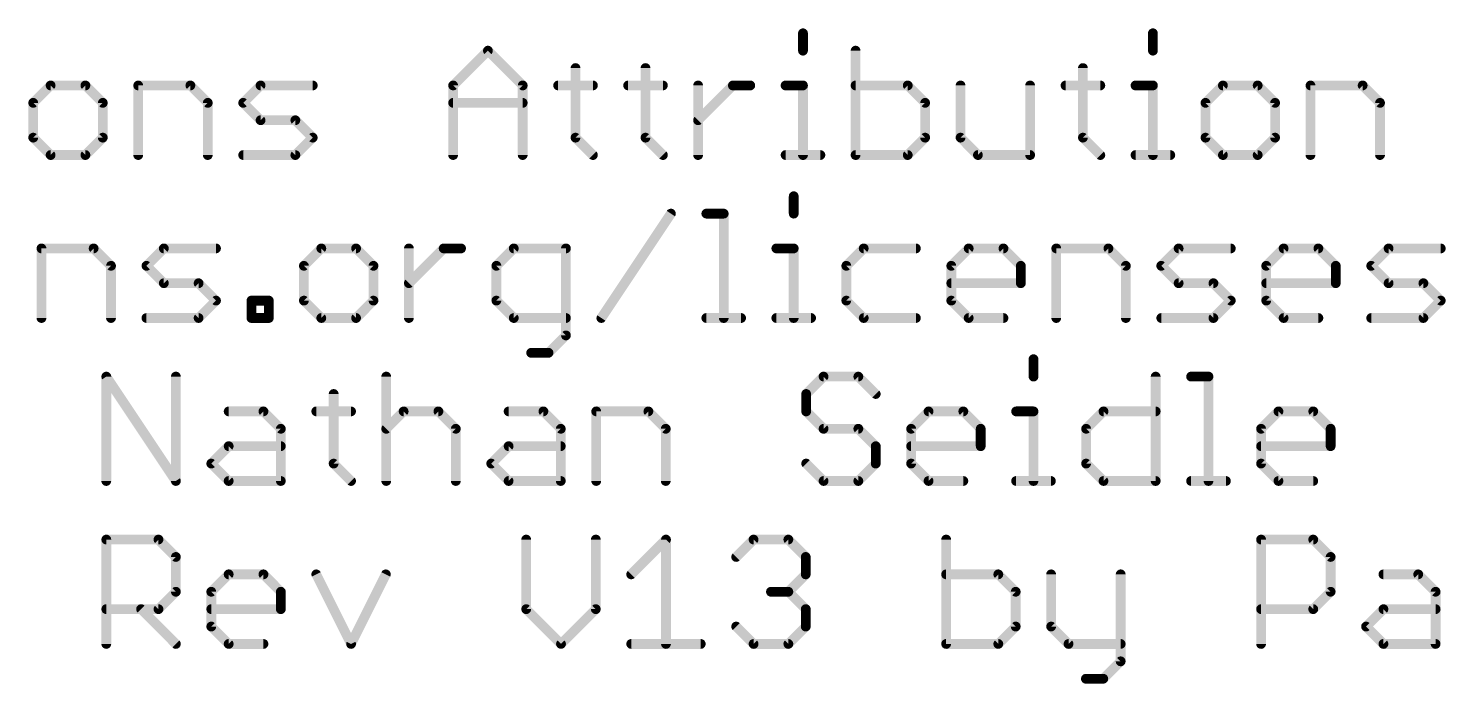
# Model space of a CAD drawing. Extents: x 0 to 108, y -11 to 13.
# Drawn here: x 50.93 to 73.03, y -10.7 to -0.49 of the extents above; entities that cross this region are included whole.
import ezdxf

# ---------------------------------------------------------------- set-up
doc = ezdxf.new("R2010")
doc.units = 0
doc.layers.add('27', color=1, linetype='CONTINUOUS')

msp = doc.modelspace()

# ---------------------------------------------------------------- linework, layer by layer
at = {"layer": '27', "const_width": 0.1524}
for points in [[(63.0107, -0.5656), (63.0107, -0.8368)], [(68.4679, -0.5656), (68.4679, -0.8368)], [(57.5552, -1.3791), (58.0976, -0.8368)], [(58.0976, -0.8368), (58.6399, -1.3791)], [(63.831, -0.8368), (63.831, -2.4638)], [(59.4636, -1.108), (59.4636, -2.1926)], [(60.555, -1.108), (60.555, -2.1926)], [(67.3765, -1.108), (67.3765, -2.1926)], [(51.2778, -1.3791), (51.0066, -1.6503)], [(51.8201, -1.3791), (51.2778, -1.3791)], [(52.0913, -1.6503), (51.8201, -1.3791)], [(52.6438, -2.4638), (52.6438, -1.3791)], [(52.6438, -1.3791), (53.4573, -1.3791)], [(53.4573, -1.3791), (53.7284, -1.6503)], [(54.2809, -1.6503), (54.5521, -1.3791)], [(54.5521, -1.3791), (55.3656, -1.3791)], [(57.5552, -2.4638), (57.5552, -1.3791)], [(58.6399, -1.3791), (58.6399, -2.4638)], [(59.1924, -1.3791), (59.7347, -1.3791)], [(60.2838, -1.3791), (60.8262, -1.3791)], [(61.3753, -2.4638), (61.3753, -1.3791)], [(61.3753, -1.9215), (61.9176, -1.3791)], [(61.9176, -1.3791), (62.1888, -1.3791)], [(62.7396, -1.3791), (63.0107, -1.3791)], [(63.0107, -1.3791), (63.0107, -2.4638)], [(64.6445, -1.3791), (63.831, -1.3791)], [(64.9157, -1.6503), (64.6445, -1.3791)], [(65.4682, -1.3791), (65.4682, -2.1926)], [(66.5528, -2.4638), (66.5528, -1.3791)], [(67.1053, -1.3791), (67.6476, -1.3791)], [(68.1967, -1.3791), (68.4679, -1.3791)], [(68.4679, -1.3791), (68.4679, -2.4638)], [(69.5593, -1.3791), (69.2882, -1.6503)], [(70.1017, -1.3791), (69.5593, -1.3791)], [(70.3728, -1.6503), (70.1017, -1.3791)], [(70.9253, -2.4638), (70.9253, -1.3791)], [(70.9253, -1.3791), (71.7388, -1.3791)], [(71.7388, -1.3791), (72.01, -1.6503)], [(51.0066, -1.6503), (51.0066, -2.1926)], [(52.0913, -2.1926), (52.0913, -1.6503)], [(53.7284, -1.6503), (53.7284, -2.4638)], [(54.5521, -1.9215), (54.2809, -1.6503)], [(57.5552, -1.6503), (58.6399, -1.6503)], [(64.9157, -2.1926), (64.9157, -1.6503)], [(69.2882, -1.6503), (69.2882, -2.1926)], [(70.3728, -2.1926), (70.3728, -1.6503)], [(72.01, -1.6503), (72.01, -2.4638)], [(55.0944, -1.9215), (54.5521, -1.9215)], [(55.3656, -2.1926), (55.0944, -1.9215)], [(51.0066, -2.1926), (51.2778, -2.4638)], [(51.8201, -2.4638), (52.0913, -2.1926)], [(55.0944, -2.4638), (55.3656, -2.1926)], [(59.4636, -2.1926), (59.7347, -2.4638)], [(60.555, -2.1926), (60.8262, -2.4638)], [(64.6445, -2.4638), (64.9157, -2.1926)], [(65.4682, -2.1926), (65.7393, -2.4638)], [(67.3765, -2.1926), (67.6476, -2.4638)], [(69.2882, -2.1926), (69.5593, -2.4638)], [(70.1017, -2.4638), (70.3728, -2.1926)], [(51.2778, -2.4638), (51.8201, -2.4638)], [(54.2809, -2.4638), (55.0944, -2.4638)], [(62.7396, -2.4638), (63.2819, -2.4638)], [(63.831, -2.4638), (64.6445, -2.4638)], [(65.7393, -2.4638), (66.5528, -2.4638)], [(68.1967, -2.4638), (68.7391, -2.4638)], [(69.5593, -2.4638), (70.1017, -2.4638)], [(62.8663, -3.1056), (62.8663, -3.3768)], [(59.8665, -5.0038), (60.9512, -3.3768)], [(61.5037, -3.3768), (61.7748, -3.3768)], [(61.7748, -3.3768), (61.7748, -5.0038)], [(51.135, -5.0038), (51.135, -3.9191)], [(51.135, -3.9191), (51.9485, -3.9191)], [(51.9485, -3.9191), (52.2197, -4.1903)], [(52.7722, -4.1903), (53.0433, -3.9191)], [(53.0433, -3.9191), (53.8568, -3.9191)], [(55.4991, -3.9191), (55.2279, -4.1903)], [(56.0414, -3.9191), (55.4991, -3.9191)], [(56.3126, -4.1903), (56.0414, -3.9191)], [(56.8651, -5.0038), (56.8651, -3.9191)], [(56.8651, -4.4615), (57.4074, -3.9191)], [(57.4074, -3.9191), (57.6786, -3.9191)], [(58.5005, -3.9191), (58.2294, -4.1903)], [(59.314, -3.9191), (58.5005, -3.9191)], [(59.314, -5.275), (59.314, -3.9191)], [(62.5951, -3.9191), (62.8663, -3.9191)], [(62.8663, -3.9191), (62.8663, -5.0038)], [(63.9577, -3.9191), (63.6865, -4.1903)], [(64.7712, -3.9191), (63.9577, -3.9191)], [(65.3237, -4.1903), (65.5949, -3.9191)], [(65.5949, -3.9191), (66.1372, -3.9191)], [(66.1372, -3.9191), (66.4084, -4.1903)], [(66.9609, -5.0038), (66.9609, -3.9191)], [(66.9609, -3.9191), (67.7743, -3.9191)], [(67.7743, -3.9191), (68.0455, -4.1903)], [(68.598, -4.1903), (68.8692, -3.9191)], [(68.8692, -3.9191), (69.6827, -3.9191)], [(70.2352, -4.1903), (70.5063, -3.9191)], [(70.5063, -3.9191), (71.0487, -3.9191)], [(71.0487, -3.9191), (71.3198, -4.1903)], [(71.8723, -4.1903), (72.1435, -3.9191)], [(72.1435, -3.9191), (72.957, -3.9191)], [(52.2197, -4.1903), (52.2197, -5.0038)], [(53.0433, -4.4615), (52.7722, -4.1903)], [(55.2279, -4.1903), (55.2279, -4.7326)], [(56.3126, -4.7326), (56.3126, -4.1903)], [(58.2294, -4.1903), (58.2294, -4.7326)], [(63.6865, -4.1903), (63.6865, -4.7326)], [(65.3237, -4.7326), (65.3237, -4.1903)], [(66.4084, -4.1903), (66.4084, -4.4615)], [(68.0455, -4.1903), (68.0455, -5.0038)], [(68.8692, -4.4615), (68.598, -4.1903)], [(70.2352, -4.7326), (70.2352, -4.1903)], [(71.3198, -4.1903), (71.3198, -4.4615)], [(72.1435, -4.4615), (71.8723, -4.1903)], [(53.5857, -4.4615), (53.0433, -4.4615)], [(53.8568, -4.7326), (53.5857, -4.4615)], [(66.4084, -4.4615), (65.3237, -4.4615)], [(69.4115, -4.4615), (68.8692, -4.4615)], [(69.6827, -4.7326), (69.4115, -4.4615)], [(71.3198, -4.4615), (70.2352, -4.4615)], [(72.6858, -4.4615), (72.1435, -4.4615)], [(72.957, -4.7326), (72.6858, -4.4615)], [(53.5857, -5.0038), (53.8568, -4.7326)], [(54.4093, -5.0038), (54.4093, -4.7326)], [(54.4093, -4.7326), (54.6805, -4.7326)], [(54.6805, -4.7326), (54.6805, -5.0038)], [(55.2279, -4.7326), (55.4991, -5.0038)], [(56.0414, -5.0038), (56.3126, -4.7326)], [(58.2294, -4.7326), (58.5005, -5.0038)], [(63.6865, -4.7326), (63.9577, -5.0038)], [(65.5949, -5.0038), (65.3237, -4.7326)], [(69.4115, -5.0038), (69.6827, -4.7326)], [(70.5063, -5.0038), (70.2352, -4.7326)], [(72.6858, -5.0038), (72.957, -4.7326)], [(52.7722, -5.0038), (53.5857, -5.0038)], [(54.6805, -5.0038), (54.4093, -5.0038)], [(55.4991, -5.0038), (56.0414, -5.0038)], [(58.5005, -5.0038), (59.314, -5.0038)], [(61.5037, -5.0038), (62.046, -5.0038)], [(62.5951, -5.0038), (63.1374, -5.0038)], [(63.9577, -5.0038), (64.7712, -5.0038)], [(66.1372, -5.0038), (65.5949, -5.0038)], [(68.598, -5.0038), (69.4115, -5.0038)], [(71.0487, -5.0038), (70.5063, -5.0038)], [(71.8723, -5.0038), (72.6858, -5.0038)], [(59.0429, -5.5461), (59.314, -5.275)], [(58.7717, -5.5461), (59.0429, -5.5461)], [(66.606, -5.6456), (66.606, -5.9168)], [(52.1462, -7.5438), (52.1462, -5.9168)], [(52.1462, -5.9168), (53.2309, -7.5438)], [(53.2309, -7.5438), (53.2309, -5.9168)], [(56.512, -5.9168), (56.512, -7.5438)], [(63.3317, -5.9168), (63.0606, -6.188)], [(63.8741, -5.9168), (63.3317, -5.9168)], [(64.1452, -6.188), (63.8741, -5.9168)], [(68.511, -5.9168), (68.511, -7.5438)], [(69.0635, -5.9168), (69.3346, -5.9168)], [(69.3346, -5.9168), (69.3346, -7.5438)], [(55.6917, -6.188), (55.6917, -7.2726)], [(63.0606, -6.188), (63.0606, -6.4591)], [(54.0545, -6.4591), (54.5969, -6.4591)], [(54.5969, -6.4591), (54.868, -6.7303)], [(55.4205, -6.4591), (55.9628, -6.4591)], [(56.512, -6.7303), (56.7831, -6.4591)], [(56.7831, -6.4591), (57.3254, -6.4591)], [(57.3254, -6.4591), (57.5966, -6.7303)], [(58.4203, -6.4591), (58.9626, -6.4591)], [(58.9626, -6.4591), (59.2338, -6.7303)], [(59.7863, -7.5438), (59.7863, -6.4591)], [(59.7863, -6.4591), (60.5998, -6.4591)], [(60.5998, -6.4591), (60.8709, -6.7303)], [(63.0606, -6.4591), (63.3317, -6.7303)], [(64.6977, -6.7303), (64.9689, -6.4591)], [(64.9689, -6.4591), (65.5112, -6.4591)], [(65.5112, -6.4591), (65.7824, -6.7303)], [(66.3349, -6.4591), (66.606, -6.4591)], [(66.606, -6.4591), (66.606, -7.5438)], [(67.4263, -6.7303), (67.6975, -6.4591)], [(67.6975, -6.4591), (68.511, -6.4591)], [(70.1549, -6.7303), (70.4261, -6.4591)], [(70.4261, -6.4591), (70.9684, -6.4591)], [(70.9684, -6.4591), (71.2396, -6.7303)], [(54.868, -6.7303), (54.868, -7.5438)], [(57.5966, -6.7303), (57.5966, -7.5438)], [(59.2338, -6.7303), (59.2338, -7.5438)], [(60.8709, -6.7303), (60.8709, -7.5438)], [(63.3317, -6.7303), (63.8741, -6.7303)], [(63.8741, -6.7303), (64.1452, -7.0015)], [(64.6977, -7.2726), (64.6977, -6.7303)], [(65.7824, -6.7303), (65.7824, -7.0015)], [(67.4263, -7.2726), (67.4263, -6.7303)], [(70.1549, -7.2726), (70.1549, -6.7303)], [(71.2396, -6.7303), (71.2396, -7.0015)], [(53.7834, -7.2726), (54.0545, -7.0015)], [(54.0545, -7.0015), (54.868, -7.0015)], [(58.1491, -7.2726), (58.4203, -7.0015)], [(58.4203, -7.0015), (59.2338, -7.0015)], [(64.1452, -7.0015), (64.1452, -7.2726)], [(65.7824, -7.0015), (64.6977, -7.0015)], [(71.2396, -7.0015), (70.1549, -7.0015)], [(54.0545, -7.5438), (53.7834, -7.2726)], [(55.6917, -7.2726), (55.9628, -7.5438)], [(58.4203, -7.5438), (58.1491, -7.2726)], [(63.3317, -7.5438), (63.0606, -7.2726)], [(64.1452, -7.2726), (63.8741, -7.5438)], [(64.9689, -7.5438), (64.6977, -7.2726)], [(67.6975, -7.5438), (67.4263, -7.2726)], [(70.4261, -7.5438), (70.1549, -7.2726)], [(54.868, -7.5438), (54.0545, -7.5438)], [(59.2338, -7.5438), (58.4203, -7.5438)], [(63.8741, -7.5438), (63.3317, -7.5438)], [(65.5112, -7.5438), (64.9689, -7.5438)], [(66.3349, -7.5438), (66.8772, -7.5438)], [(68.511, -7.5438), (67.6975, -7.5438)], [(69.0635, -7.5438), (69.6058, -7.5438)], [(70.9684, -7.5438), (70.4261, -7.5438)], [(52.1462, -10.0838), (52.1462, -8.4568)], [(52.1462, -8.4568), (52.9597, -8.4568)], [(52.9597, -8.4568), (53.2309, -8.728)], [(58.6948, -8.4568), (58.6948, -9.5415)], [(59.7795, -9.5415), (59.7795, -8.4568)], [(60.332, -8.9991), (60.8743, -8.4568)], [(60.8743, -8.4568), (60.8743, -10.0838)], [(61.9691, -8.728), (62.2403, -8.4568)], [(62.2403, -8.4568), (62.7826, -8.4568)], [(62.7826, -8.4568), (63.0538, -8.728)], [(65.2435, -8.4568), (65.2435, -10.0838)], [(70.1549, -10.0838), (70.1549, -8.4568)], [(70.1549, -8.4568), (70.9684, -8.4568)], [(70.9684, -8.4568), (71.2396, -8.728)], [(53.2309, -8.728), (53.2309, -9.2703)], [(63.0538, -8.728), (63.0538, -8.9991)], [(71.2396, -8.728), (71.2396, -9.2703)], [(53.7834, -9.2703), (54.0545, -8.9991)], [(54.0545, -8.9991), (54.5969, -8.9991)], [(54.5969, -8.9991), (54.868, -9.2703)], [(55.4205, -8.9991), (55.9628, -10.0838)], [(55.9628, -10.0838), (56.5052, -8.9991)], [(63.0538, -8.9991), (62.7826, -9.2703)], [(66.0569, -8.9991), (65.2435, -8.9991)], [(66.3281, -9.2703), (66.0569, -8.9991)], [(66.8806, -8.9991), (66.8806, -9.8126)], [(67.9653, -8.9991), (67.9653, -10.355)], [(72.0632, -8.9991), (72.6056, -8.9991)], [(72.6056, -8.9991), (72.8767, -9.2703)], [(53.2309, -9.2703), (52.9597, -9.5415)], [(53.7834, -9.8126), (53.7834, -9.2703)], [(54.868, -9.2703), (54.868, -9.5415)], [(62.7826, -9.2703), (62.5115, -9.2703)], [(62.7826, -9.2703), (63.0538, -9.5415)], [(66.3281, -9.8126), (66.3281, -9.2703)], [(71.2396, -9.2703), (70.9684, -9.5415)], [(72.8767, -9.2703), (72.8767, -10.0838)], [(52.9597, -9.5415), (52.1462, -9.5415)], [(52.6885, -9.5415), (53.2309, -10.0838)], [(54.868, -9.5415), (53.7834, -9.5415)], [(58.6948, -9.5415), (59.2372, -10.0838)], [(59.2372, -10.0838), (59.7795, -9.5415)], [(63.0538, -9.5415), (63.0538, -9.8126)], [(70.9684, -9.5415), (70.1549, -9.5415)], [(71.7921, -9.8126), (72.0632, -9.5415)], [(72.0632, -9.5415), (72.8767, -9.5415)], [(54.0545, -10.0838), (53.7834, -9.8126)], [(62.2403, -10.0838), (61.9691, -9.8126)], [(63.0538, -9.8126), (62.7826, -10.0838)], [(66.0569, -10.0838), (66.3281, -9.8126)], [(66.8806, -9.8126), (67.1518, -10.0838)], [(72.0632, -10.0838), (71.7921, -9.8126)], [(54.5969, -10.0838), (54.0545, -10.0838)], [(60.332, -10.0838), (61.4166, -10.0838)], [(62.7826, -10.0838), (62.2403, -10.0838)], [(65.2435, -10.0838), (66.0569, -10.0838)], [(67.1518, -10.0838), (67.9653, -10.0838)], [(72.8767, -10.0838), (72.0632, -10.0838)], [(67.9653, -10.355), (67.6941, -10.6261)], [(67.6941, -10.6261), (67.4229, -10.6261)]]:
    msp.add_lwpolyline(points, dxfattribs=at)
at = {"layer": '27', "const_width": 0.0762}
for points in [[(63.0488, -0.5656, 1), (62.9726, -0.5656)], [(68.506, -0.5656, 1), (68.4298, -0.5656)], [(58.1245, -0.8099, 1), (58.0706, -0.8638)], [(58.1245, -0.8638, 1), (58.0706, -0.8099)], [(62.9726, -0.8368, 1), (63.0488, -0.8368)], [(63.8691, -0.8368, 1), (63.7929, -0.8368)], [(68.4298, -0.8368, 1), (68.506, -0.8368)], [(59.5017, -1.108, 1), (59.4255, -1.108)], [(60.5931, -1.108, 1), (60.5169, -1.108)], [(67.4146, -1.108, 1), (67.3384, -1.108)], [(51.2778, -1.341, 1), (51.2778, -1.4172)], [(51.3047, -1.4061, 1), (51.2508, -1.3522)], [(51.847, -1.3522, 1), (51.7932, -1.4061)], [(51.8201, -1.4172, 1), (51.8201, -1.341)], [(52.6819, -1.3791, 1), (52.6057, -1.3791)], [(52.6438, -1.341, 1), (52.6438, -1.4172)], [(53.4842, -1.3522, 1), (53.4303, -1.4061)], [(53.4573, -1.4172, 1), (53.4573, -1.341)], [(54.5521, -1.341, 1), (54.5521, -1.4172)], [(54.579, -1.4061, 1), (54.5251, -1.3522)], [(55.3656, -1.4172, 1), (55.3656, -1.341)], [(57.5933, -1.3791, 1), (57.5171, -1.3791)], [(57.5283, -1.3522, 1), (57.5822, -1.4061)], [(58.678, -1.3791, 1), (58.6018, -1.3791)], [(58.6129, -1.4061, 1), (58.6668, -1.3522)], [(59.1924, -1.341, 1), (59.1924, -1.4172)], [(59.7347, -1.4172, 1), (59.7347, -1.341)], [(60.2838, -1.341, 1), (60.2838, -1.4172)], [(60.8262, -1.4172, 1), (60.8262, -1.341)], [(61.4134, -1.3791, 1), (61.3372, -1.3791)], [(61.9176, -1.341, 1), (61.9176, -1.4172)], [(61.9445, -1.4061, 1), (61.8906, -1.3522)], [(62.1888, -1.4172, 1), (62.1888, -1.341)], [(62.7396, -1.341, 1), (62.7396, -1.4172)], [(63.0488, -1.3791, 1), (62.9726, -1.3791)], [(63.0107, -1.4172, 1), (63.0107, -1.341)], [(63.831, -1.341, 1), (63.831, -1.4172)], [(64.6714, -1.3522, 1), (64.6175, -1.4061)], [(64.6445, -1.4172, 1), (64.6445, -1.341)], [(65.5063, -1.3791, 1), (65.4301, -1.3791)], [(66.5909, -1.3791, 1), (66.5147, -1.3791)], [(67.1053, -1.341, 1), (67.1053, -1.4172)], [(67.6476, -1.4172, 1), (67.6476, -1.341)], [(68.1967, -1.341, 1), (68.1967, -1.4172)], [(68.506, -1.3791, 1), (68.4298, -1.3791)], [(68.4679, -1.4172, 1), (68.4679, -1.341)], [(69.5593, -1.341, 1), (69.5593, -1.4172)], [(69.5863, -1.4061, 1), (69.5324, -1.3522)], [(70.1286, -1.3522, 1), (70.0747, -1.4061)], [(70.1017, -1.4172, 1), (70.1017, -1.341)], [(70.9634, -1.3791, 1), (70.8872, -1.3791)], [(70.9253, -1.341, 1), (70.9253, -1.4172)], [(71.7658, -1.3522, 1), (71.7119, -1.4061)], [(71.7388, -1.4172, 1), (71.7388, -1.341)], [(51.0447, -1.6503, 1), (50.9685, -1.6503)], [(50.9797, -1.6234, 1), (51.0335, -1.6772)], [(52.1294, -1.6503, 1), (52.0532, -1.6503)], [(52.0643, -1.6772, 1), (52.1182, -1.6234)], [(53.7665, -1.6503, 1), (53.6903, -1.6503)], [(53.7015, -1.6772, 1), (53.7554, -1.6234)], [(54.3079, -1.6234, 1), (54.254, -1.6772)], [(54.254, -1.6234, 1), (54.3079, -1.6772)], [(57.5552, -1.6122, 1), (57.5552, -1.6884)], [(58.6399, -1.6884, 1), (58.6399, -1.6122)], [(64.9538, -1.6503, 1), (64.8776, -1.6503)], [(64.8887, -1.6772, 1), (64.9426, -1.6234)], [(69.3263, -1.6503, 1), (69.2501, -1.6503)], [(69.2612, -1.6234, 1), (69.3151, -1.6772)], [(70.4109, -1.6503, 1), (70.3347, -1.6503)], [(70.3459, -1.6772, 1), (70.3998, -1.6234)], [(72.0481, -1.6503, 1), (71.9719, -1.6503)], [(71.9831, -1.6772, 1), (72.0369, -1.6234)], [(54.5521, -1.8834, 1), (54.5521, -1.9596)], [(54.5251, -1.9484, 1), (54.579, -1.8945)], [(55.1214, -1.8945, 1), (55.0675, -1.9484)], [(55.0944, -1.9596, 1), (55.0944, -1.8834)], [(61.3483, -1.8945, 1), (61.4022, -1.9484)], [(51.0335, -2.1657, 1), (50.9797, -2.2196)], [(50.9685, -2.1926, 1), (51.0447, -2.1926)], [(52.0532, -2.1926, 1), (52.1294, -2.1926)], [(52.1182, -2.2196, 1), (52.0643, -2.1657)], [(55.3925, -2.2196, 1), (55.3386, -2.1657)], [(55.3386, -2.2196, 1), (55.3925, -2.1657)], [(59.4905, -2.1657, 1), (59.4366, -2.2196)], [(59.4255, -2.1926, 1), (59.5017, -2.1926)], [(60.5819, -2.1657, 1), (60.528, -2.2196)], [(60.5169, -2.1926, 1), (60.5931, -2.1926)], [(64.8776, -2.1926, 1), (64.9538, -2.1926)], [(64.9426, -2.2196, 1), (64.8887, -2.1657)], [(65.4951, -2.1657, 1), (65.4412, -2.2196)], [(65.4301, -2.1926, 1), (65.5063, -2.1926)], [(67.4034, -2.1657, 1), (67.3495, -2.2196)], [(67.3384, -2.1926, 1), (67.4146, -2.1926)], [(69.3151, -2.1657, 1), (69.2612, -2.2196)], [(69.2501, -2.1926, 1), (69.3263, -2.1926)], [(70.3347, -2.1926, 1), (70.4109, -2.1926)], [(70.3998, -2.2196, 1), (70.3459, -2.1657)], [(51.2778, -2.4257, 1), (51.2778, -2.5019)], [(51.2508, -2.4907, 1), (51.3047, -2.4369)], [(51.7932, -2.4369, 1), (51.847, -2.4907)], [(51.8201, -2.5019, 1), (51.8201, -2.4257)], [(52.6057, -2.4638, 1), (52.6819, -2.4638)], [(53.6903, -2.4638, 1), (53.7665, -2.4638)], [(54.2809, -2.4257, 1), (54.2809, -2.5019)], [(55.0675, -2.4369, 1), (55.1214, -2.4907)], [(55.0944, -2.5019, 1), (55.0944, -2.4257)], [(57.5171, -2.4638, 1), (57.5933, -2.4638)], [(58.6018, -2.4638, 1), (58.678, -2.4638)], [(59.7078, -2.4907, 1), (59.7617, -2.4369)], [(60.7992, -2.4907, 1), (60.8531, -2.4369)], [(61.3372, -2.4638, 1), (61.4134, -2.4638)], [(62.7396, -2.4257, 1), (62.7396, -2.5019)], [(62.9726, -2.4638, 1), (63.0488, -2.4638)], [(63.2819, -2.5019, 1), (63.2819, -2.4257)], [(63.831, -2.4257, 1), (63.831, -2.5019)], [(63.7929, -2.4638, 1), (63.8691, -2.4638)], [(64.6176, -2.4369, 1), (64.6714, -2.4907)], [(64.6445, -2.5019, 1), (64.6445, -2.4257)], [(65.7393, -2.4257, 1), (65.7393, -2.5019)], [(65.7124, -2.4907, 1), (65.7663, -2.4369)], [(66.5147, -2.4638, 1), (66.5909, -2.4638)], [(66.5528, -2.5019, 1), (66.5528, -2.4257)], [(67.6207, -2.4907, 1), (67.6746, -2.4369)], [(68.1967, -2.4257, 1), (68.1967, -2.5019)], [(68.4298, -2.4638, 1), (68.506, -2.4638)], [(68.7391, -2.5019, 1), (68.7391, -2.4257)], [(69.5593, -2.4257, 1), (69.5593, -2.5019)], [(69.5324, -2.4907, 1), (69.5863, -2.4369)], [(70.0747, -2.4369, 1), (70.1286, -2.4907)], [(70.1017, -2.5019, 1), (70.1017, -2.4257)], [(70.8872, -2.4638, 1), (70.9634, -2.4638)], [(71.9719, -2.4638, 1), (72.0481, -2.4638)], [(62.9044, -3.1056, 1), (62.8282, -3.1056)], [(60.9829, -3.3979, 1), (60.9195, -3.3557)], [(61.5037, -3.3387, 1), (61.5037, -3.4149)], [(61.8129, -3.3768, 1), (61.7367, -3.3768)], [(61.7748, -3.4149, 1), (61.7748, -3.3387)], [(62.8282, -3.3768, 1), (62.9044, -3.3768)], [(51.1731, -3.9191, 1), (51.0969, -3.9191)], [(51.135, -3.881, 1), (51.135, -3.9572)], [(51.9754, -3.8922, 1), (51.9216, -3.9461)], [(51.9485, -3.9572, 1), (51.9485, -3.881)], [(53.0433, -3.881, 1), (53.0433, -3.9572)], [(53.0703, -3.9461, 1), (53.0164, -3.8922)], [(53.8568, -3.9572, 1), (53.8568, -3.881)], [(55.4991, -3.881, 1), (55.4991, -3.9572)], [(55.526, -3.9461, 1), (55.4721, -3.8922)], [(56.0683, -3.8922, 1), (56.0145, -3.9461)], [(56.0414, -3.9572, 1), (56.0414, -3.881)], [(56.9032, -3.9191, 1), (56.827, -3.9191)], [(57.4074, -3.881, 1), (57.4074, -3.9572)], [(57.4343, -3.9461, 1), (57.3804, -3.8922)], [(57.6786, -3.9572, 1), (57.6786, -3.881)], [(58.5005, -3.881, 1), (58.5005, -3.9572)], [(58.5275, -3.9461, 1), (58.4736, -3.8922)], [(59.3521, -3.9191, 1), (59.2759, -3.9191)], [(59.314, -3.9572, 1), (59.314, -3.881)], [(62.5951, -3.881, 1), (62.5951, -3.9572)], [(62.9044, -3.9191, 1), (62.8282, -3.9191)], [(62.8663, -3.9572, 1), (62.8663, -3.881)], [(63.9577, -3.881, 1), (63.9577, -3.9572)], [(63.9846, -3.9461, 1), (63.9308, -3.8922)], [(64.7712, -3.9572, 1), (64.7712, -3.881)], [(65.5949, -3.881, 1), (65.5949, -3.9572)], [(65.6218, -3.9461, 1), (65.5679, -3.8922)], [(66.1641, -3.8922, 1), (66.1103, -3.9461)], [(66.1372, -3.9572, 1), (66.1372, -3.881)], [(66.999, -3.9191, 1), (66.9228, -3.9191)], [(66.9609, -3.881, 1), (66.9609, -3.9572)], [(67.8013, -3.8922, 1), (67.7474, -3.9461)], [(67.7743, -3.9572, 1), (67.7743, -3.881)], [(68.8692, -3.881, 1), (68.8692, -3.9572)], [(68.8961, -3.9461, 1), (68.8422, -3.8922)], [(69.6827, -3.9572, 1), (69.6827, -3.881)], [(70.5063, -3.881, 1), (70.5063, -3.9572)], [(70.5333, -3.9461, 1), (70.4794, -3.8922)], [(71.0756, -3.8922, 1), (71.0217, -3.9461)], [(71.0487, -3.9572, 1), (71.0487, -3.881)], [(72.1435, -3.881, 1), (72.1435, -3.9572)], [(72.1704, -3.9461, 1), (72.1165, -3.8922)], [(72.957, -3.9572, 1), (72.957, -3.881)], [(52.2578, -4.1903, 1), (52.1816, -4.1903)], [(52.1927, -4.2172, 1), (52.2466, -4.1634)], [(52.7991, -4.1634, 1), (52.7452, -4.2172)], [(52.7452, -4.1634, 1), (52.7991, -4.2172)], [(55.266, -4.1903, 1), (55.1898, -4.1903)], [(55.201, -4.1634, 1), (55.2548, -4.2172)], [(56.3507, -4.1903, 1), (56.2745, -4.1903)], [(56.2856, -4.2172, 1), (56.3395, -4.1634)], [(58.2675, -4.1903, 1), (58.1913, -4.1903)], [(58.2024, -4.1634, 1), (58.2563, -4.2172)], [(63.7246, -4.1903, 1), (63.6484, -4.1903)], [(63.6596, -4.1634, 1), (63.7135, -4.2172)], [(65.3618, -4.1903, 1), (65.2856, -4.1903)], [(65.2968, -4.1634, 1), (65.3506, -4.2172)], [(66.4465, -4.1903, 1), (66.3703, -4.1903)], [(66.3814, -4.2172, 1), (66.4353, -4.1634)], [(68.0836, -4.1903, 1), (68.0074, -4.1903)], [(68.0186, -4.2172, 1), (68.0725, -4.1634)], [(68.625, -4.1634, 1), (68.5711, -4.2172)], [(68.5711, -4.1634, 1), (68.625, -4.2172)], [(70.2733, -4.1903, 1), (70.1971, -4.1903)], [(70.2082, -4.1634, 1), (70.2621, -4.2172)], [(71.3579, -4.1903, 1), (71.2817, -4.1903)], [(71.2929, -4.2172, 1), (71.3468, -4.1634)], [(71.8993, -4.1634, 1), (71.8454, -4.2172)], [(71.8454, -4.1634, 1), (71.8993, -4.2172)], [(53.0433, -4.4234, 1), (53.0433, -4.4996)], [(53.0164, -4.4884, 1), (53.0703, -4.4345)], [(53.6126, -4.4345, 1), (53.5587, -4.4884)], [(53.5857, -4.4996, 1), (53.5857, -4.4234)], [(56.8381, -4.4345, 1), (56.892, -4.4884)], [(65.3237, -4.4234, 1), (65.3237, -4.4996)], [(66.4084, -4.4996, 1), (66.4084, -4.4234)], [(68.8692, -4.4234, 1), (68.8692, -4.4996)], [(68.8422, -4.4884, 1), (68.8961, -4.4345)], [(69.4384, -4.4345, 1), (69.3846, -4.4884)], [(69.4115, -4.4996, 1), (69.4115, -4.4234)], [(70.2352, -4.4234, 1), (70.2352, -4.4996)], [(71.3198, -4.4996, 1), (71.3198, -4.4234)], [(72.1435, -4.4234, 1), (72.1435, -4.4996)], [(72.1165, -4.4884, 1), (72.1704, -4.4345)], [(72.7128, -4.4345, 1), (72.6589, -4.4884)], [(72.6858, -4.4996, 1), (72.6858, -4.4234)], [(66.3703, -4.4615, 1), (66.4465, -4.4615)], [(71.2817, -4.4615, 1), (71.3579, -4.4615)], [(53.8838, -4.7596, 1), (53.8299, -4.7057)], [(53.8299, -4.7596, 1), (53.8838, -4.7057)], [(54.4474, -4.7326, 1), (54.3712, -4.7326)], [(54.4093, -4.6945, 1), (54.4093, -4.7707)], [(54.7186, -4.7326, 1), (54.6424, -4.7326)], [(54.6805, -4.7707, 1), (54.6805, -4.6945)], [(55.2548, -4.7057, 1), (55.201, -4.7596)], [(55.1898, -4.7326, 1), (55.266, -4.7326)], [(56.2745, -4.7326, 1), (56.3507, -4.7326)], [(56.3395, -4.7596, 1), (56.2856, -4.7057)], [(58.2563, -4.7057, 1), (58.2024, -4.7596)], [(58.1913, -4.7326, 1), (58.2675, -4.7326)], [(63.7135, -4.7057, 1), (63.6596, -4.7596)], [(63.6484, -4.7326, 1), (63.7246, -4.7326)], [(65.3506, -4.7057, 1), (65.2968, -4.7596)], [(65.2856, -4.7326, 1), (65.3618, -4.7326)], [(69.7096, -4.7596, 1), (69.6557, -4.7057)], [(69.6557, -4.7596, 1), (69.7096, -4.7057)], [(70.2621, -4.7057, 1), (70.2082, -4.7596)], [(70.1971, -4.7326, 1), (70.2733, -4.7326)], [(72.9839, -4.7596, 1), (72.93, -4.7057)], [(72.93, -4.7596, 1), (72.9839, -4.7057)], [(51.0969, -5.0038, 1), (51.1731, -5.0038)], [(52.1816, -5.0038, 1), (52.2578, -5.0038)], [(52.7722, -4.9657, 1), (52.7722, -5.0419)], [(53.5587, -4.9769, 1), (53.6126, -5.0307)], [(53.5857, -5.0419, 1), (53.5857, -4.9657)], [(54.4093, -4.9657, 1), (54.4093, -5.0419)], [(54.3712, -5.0038, 1), (54.4474, -5.0038)], [(54.6424, -5.0038, 1), (54.7186, -5.0038)], [(54.6805, -5.0419, 1), (54.6805, -4.9657)], [(55.4991, -4.9657, 1), (55.4991, -5.0419)], [(55.4721, -5.0307, 1), (55.526, -4.9769)], [(56.0145, -4.9769, 1), (56.0683, -5.0307)], [(56.0414, -5.0419, 1), (56.0414, -4.9657)], [(56.827, -5.0038, 1), (56.9032, -5.0038)], [(58.5005, -4.9657, 1), (58.5005, -5.0419)], [(58.4736, -5.0307, 1), (58.5275, -4.9769)], [(59.314, -5.0419, 1), (59.314, -4.9657)], [(59.8348, -4.9827, 1), (59.8982, -5.0249)], [(61.5037, -4.9657, 1), (61.5037, -5.0419)], [(61.7367, -5.0038, 1), (61.8129, -5.0038)], [(62.046, -5.0419, 1), (62.046, -4.9657)], [(62.5951, -4.9657, 1), (62.5951, -5.0419)], [(62.8282, -5.0038, 1), (62.9044, -5.0038)], [(63.1374, -5.0419, 1), (63.1374, -4.9657)], [(63.9577, -4.9657, 1), (63.9577, -5.0419)], [(63.9308, -5.0307, 1), (63.9846, -4.9769)], [(64.7712, -5.0419, 1), (64.7712, -4.9657)], [(65.5949, -4.9657, 1), (65.5949, -5.0419)], [(65.5679, -5.0307, 1), (65.6218, -4.9769)], [(66.1372, -5.0419, 1), (66.1372, -4.9657)], [(66.9228, -5.0038, 1), (66.999, -5.0038)], [(68.0074, -5.0038, 1), (68.0836, -5.0038)], [(68.598, -4.9657, 1), (68.598, -5.0419)], [(69.3846, -4.9769, 1), (69.4384, -5.0307)], [(69.4115, -5.0419, 1), (69.4115, -4.9657)], [(70.5063, -4.9657, 1), (70.5063, -5.0419)], [(70.4794, -5.0307, 1), (70.5333, -4.9769)], [(71.0487, -5.0419, 1), (71.0487, -4.9657)], [(71.8723, -4.9657, 1), (71.8723, -5.0419)], [(72.6589, -4.9769, 1), (72.7128, -5.0307)], [(72.6858, -5.0419, 1), (72.6858, -4.9657)], [(59.2759, -5.275, 1), (59.3521, -5.275)], [(59.341, -5.3019, 1), (59.2871, -5.248)], [(58.7717, -5.508, 1), (58.7717, -5.5842)], [(59.0159, -5.5192, 1), (59.0698, -5.5731)], [(59.0429, -5.5842, 1), (59.0429, -5.508)], [(66.6441, -5.6456, 1), (66.5679, -5.6456)], [(52.1843, -5.9168, 1), (52.1081, -5.9168)], [(52.1779, -5.8957, 1), (52.1145, -5.9379)], [(53.269, -5.9168, 1), (53.1928, -5.9168)], [(56.5501, -5.9168, 1), (56.4739, -5.9168)], [(63.3317, -5.8787, 1), (63.3317, -5.9549)], [(63.3587, -5.9438, 1), (63.3048, -5.8899)], [(63.901, -5.8899, 1), (63.8471, -5.9438)], [(63.8741, -5.9549, 1), (63.8741, -5.8787)], [(66.5679, -5.9168, 1), (66.6441, -5.9168)], [(68.5491, -5.9168, 1), (68.4729, -5.9168)], [(69.0635, -5.8787, 1), (69.0635, -5.9549)], [(69.3727, -5.9168, 1), (69.2965, -5.9168)], [(69.3346, -5.9549, 1), (69.3346, -5.8787)], [(55.7298, -6.188, 1), (55.6536, -6.188)], [(63.0336, -6.161, 1), (63.0875, -6.2149)], [(63.0987, -6.188, 1), (63.0225, -6.188)], [(64.1183, -6.2149, 1), (64.1722, -6.161)], [(54.0545, -6.421, 1), (54.0545, -6.4972)], [(54.6238, -6.4322, 1), (54.5699, -6.4861)], [(54.5969, -6.4972, 1), (54.5969, -6.421)], [(55.4205, -6.421, 1), (55.4205, -6.4972)], [(55.9628, -6.4972, 1), (55.9628, -6.421)], [(56.7831, -6.421, 1), (56.7831, -6.4972)], [(56.8101, -6.4861, 1), (56.7562, -6.4322)], [(57.3524, -6.4322, 1), (57.2985, -6.4861)], [(57.3254, -6.4972, 1), (57.3254, -6.421)], [(58.4203, -6.421, 1), (58.4203, -6.4972)], [(58.9895, -6.4322, 1), (58.9357, -6.4861)], [(58.9626, -6.4972, 1), (58.9626, -6.421)], [(59.8244, -6.4591, 1), (59.7482, -6.4591)], [(59.7863, -6.421, 1), (59.7863, -6.4972)], [(60.6267, -6.4322, 1), (60.5728, -6.4861)], [(60.5998, -6.4972, 1), (60.5998, -6.421)], [(63.0875, -6.4322, 1), (63.0336, -6.4861)], [(64.9689, -6.421, 1), (64.9689, -6.4972)], [(64.9958, -6.4861, 1), (64.942, -6.4322)], [(65.5382, -6.4322, 1), (65.4843, -6.4861)], [(65.5112, -6.4972, 1), (65.5112, -6.421)], [(66.3349, -6.421, 1), (66.3349, -6.4972)], [(66.6441, -6.4591, 1), (66.5679, -6.4591)], [(66.606, -6.4972, 1), (66.606, -6.421)], [(67.6975, -6.421, 1), (67.6975, -6.4972)], [(67.7244, -6.4861, 1), (67.6705, -6.4322)], [(68.511, -6.4972, 1), (68.511, -6.421)], [(70.4261, -6.421, 1), (70.4261, -6.4972)], [(70.453, -6.4861, 1), (70.3991, -6.4322)], [(70.9954, -6.4322, 1), (70.9415, -6.4861)], [(70.9684, -6.4972, 1), (70.9684, -6.421)], [(63.0225, -6.4591, 1), (63.0987, -6.4591)], [(54.9061, -6.7303, 1), (54.8299, -6.7303)], [(54.8411, -6.7572, 1), (54.895, -6.7034)], [(56.485, -6.7034, 1), (56.5389, -6.7572)], [(57.6347, -6.7303, 1), (57.5585, -6.7303)], [(57.5697, -6.7572, 1), (57.6236, -6.7034)], [(59.2719, -6.7303, 1), (59.1957, -6.7303)], [(59.2068, -6.7572, 1), (59.2607, -6.7034)], [(60.909, -6.7303, 1), (60.8328, -6.7303)], [(60.844, -6.7572, 1), (60.8979, -6.7034)], [(63.3317, -6.6922, 1), (63.3317, -6.7684)], [(63.3048, -6.7572, 1), (63.3587, -6.7034)], [(63.901, -6.7034, 1), (63.8471, -6.7572)], [(63.8741, -6.7684, 1), (63.8741, -6.6922)], [(64.7358, -6.7303, 1), (64.6596, -6.7303)], [(64.6708, -6.7034, 1), (64.7247, -6.7572)], [(65.8205, -6.7303, 1), (65.7443, -6.7303)], [(65.7554, -6.7572, 1), (65.8093, -6.7034)], [(67.4644, -6.7303, 1), (67.3882, -6.7303)], [(67.3994, -6.7034, 1), (67.4533, -6.7572)], [(70.193, -6.7303, 1), (70.1168, -6.7303)], [(70.128, -6.7034, 1), (70.1819, -6.7572)], [(71.2777, -6.7303, 1), (71.2015, -6.7303)], [(71.2126, -6.7572, 1), (71.2665, -6.7034)], [(54.0545, -6.9634, 1), (54.0545, -7.0396)], [(54.0815, -7.0284, 1), (54.0276, -6.9745)], [(54.868, -7.0396, 1), (54.868, -6.9634)], [(58.4203, -6.9634, 1), (58.4203, -7.0396)], [(58.4472, -7.0284, 1), (58.3933, -6.9745)], [(59.2338, -7.0396, 1), (59.2338, -6.9634)], [(64.1833, -7.0015, 1), (64.1071, -7.0015)], [(64.1183, -7.0284, 1), (64.1722, -6.9745)], [(64.6977, -6.9634, 1), (64.6977, -7.0396)], [(65.7443, -7.0015, 1), (65.8205, -7.0015)], [(65.7824, -7.0396, 1), (65.7824, -6.9634)], [(70.1549, -6.9634, 1), (70.1549, -7.0396)], [(71.2015, -7.0015, 1), (71.2777, -7.0015)], [(71.2396, -7.0396, 1), (71.2396, -6.9634)], [(53.8103, -7.2457, 1), (53.7564, -7.2996)], [(53.7564, -7.2457, 1), (53.8103, -7.2996)], [(55.7186, -7.2457, 1), (55.6647, -7.2996)], [(55.6536, -7.2726, 1), (55.7298, -7.2726)], [(58.176, -7.2457, 1), (58.1222, -7.2996)], [(58.1222, -7.2457, 1), (58.176, -7.2996)], [(63.0875, -7.2457, 1), (63.0336, -7.2996)], [(64.1071, -7.2726, 1), (64.1833, -7.2726)], [(64.1722, -7.2996, 1), (64.1183, -7.2457)], [(64.7247, -7.2457, 1), (64.6708, -7.2996)], [(64.6596, -7.2726, 1), (64.7358, -7.2726)], [(67.4533, -7.2457, 1), (67.3994, -7.2996)], [(67.3882, -7.2726, 1), (67.4644, -7.2726)], [(70.1819, -7.2457, 1), (70.128, -7.2996)], [(70.1168, -7.2726, 1), (70.193, -7.2726)], [(52.1081, -7.5438, 1), (52.1843, -7.5438)], [(53.1928, -7.5438, 1), (53.269, -7.5438)], [(53.1992, -7.5649, 1), (53.2626, -7.5227)], [(54.0545, -7.5057, 1), (54.0545, -7.5819)], [(54.0276, -7.5707, 1), (54.0815, -7.5169)], [(54.8299, -7.5438, 1), (54.9061, -7.5438)], [(54.868, -7.5819, 1), (54.868, -7.5057)], [(55.9359, -7.5707, 1), (55.9898, -7.5169)], [(56.4739, -7.5438, 1), (56.5501, -7.5438)], [(57.5585, -7.5438, 1), (57.6347, -7.5438)], [(58.4203, -7.5057, 1), (58.4203, -7.5819)], [(58.3933, -7.5707, 1), (58.4472, -7.5169)], [(59.1957, -7.5438, 1), (59.2719, -7.5438)], [(59.2338, -7.5819, 1), (59.2338, -7.5057)], [(59.7482, -7.5438, 1), (59.8244, -7.5438)], [(60.8328, -7.5438, 1), (60.909, -7.5438)], [(63.3317, -7.5057, 1), (63.3317, -7.5819)], [(63.3048, -7.5707, 1), (63.3587, -7.5169)], [(63.8471, -7.5169, 1), (63.901, -7.5707)], [(63.8741, -7.5819, 1), (63.8741, -7.5057)], [(64.9689, -7.5057, 1), (64.9689, -7.5819)], [(64.942, -7.5707, 1), (64.9958, -7.5169)], [(65.5112, -7.5819, 1), (65.5112, -7.5057)], [(66.3349, -7.5057, 1), (66.3349, -7.5819)], [(66.5679, -7.5438, 1), (66.6441, -7.5438)], [(66.8772, -7.5819, 1), (66.8772, -7.5057)], [(67.6975, -7.5057, 1), (67.6975, -7.5819)], [(67.6705, -7.5707, 1), (67.7244, -7.5169)], [(68.4729, -7.5438, 1), (68.5491, -7.5438)], [(68.511, -7.5819, 1), (68.511, -7.5057)], [(69.0635, -7.5057, 1), (69.0635, -7.5819)], [(69.2965, -7.5438, 1), (69.3727, -7.5438)], [(69.6058, -7.5819, 1), (69.6058, -7.5057)], [(70.4261, -7.5057, 1), (70.4261, -7.5819)], [(70.3991, -7.5707, 1), (70.453, -7.5169)], [(70.9684, -7.5819, 1), (70.9684, -7.5057)], [(52.1843, -8.4568, 1), (52.1081, -8.4568)], [(52.1462, -8.4187, 1), (52.1462, -8.4949)], [(52.9866, -8.4299, 1), (52.9328, -8.4838)], [(52.9597, -8.4949, 1), (52.9597, -8.4187)], [(58.7329, -8.4568, 1), (58.6567, -8.4568)], [(59.8176, -8.4568, 1), (59.7414, -8.4568)], [(60.9124, -8.4568, 1), (60.8362, -8.4568)], [(60.9013, -8.4838, 1), (60.8474, -8.4299)], [(62.2403, -8.4187, 1), (62.2403, -8.4949)], [(62.2672, -8.4838, 1), (62.2134, -8.4299)], [(62.8096, -8.4299, 1), (62.7557, -8.4838)], [(62.7826, -8.4949, 1), (62.7826, -8.4187)], [(65.2816, -8.4568, 1), (65.2054, -8.4568)], [(70.193, -8.4568, 1), (70.1168, -8.4568)], [(70.1549, -8.4187, 1), (70.1549, -8.4949)], [(70.9954, -8.4299, 1), (70.9415, -8.4838)], [(70.9684, -8.4949, 1), (70.9684, -8.4187)], [(53.269, -8.728, 1), (53.1928, -8.728)], [(53.2039, -8.7549, 1), (53.2578, -8.701)], [(61.9422, -8.701, 1), (61.9961, -8.7549)], [(63.0919, -8.728, 1), (63.0157, -8.728)], [(63.0269, -8.7549, 1), (63.0807, -8.701)], [(71.2777, -8.728, 1), (71.2015, -8.728)], [(71.2126, -8.7549, 1), (71.2665, -8.701)], [(54.0545, -8.961, 1), (54.0545, -9.0372)], [(54.0815, -9.0261, 1), (54.0276, -8.9722)], [(54.6238, -8.9722, 1), (54.5699, -9.0261)], [(54.5969, -9.0372, 1), (54.5969, -8.961)], [(55.4546, -8.9821, 1), (55.3864, -9.0162)], [(56.5392, -9.0162, 1), (56.4711, -8.9821)], [(60.305, -8.9722, 1), (60.3589, -9.0261)], [(63.0157, -8.9991, 1), (63.0919, -8.9991)], [(63.0807, -9.0261, 1), (63.0269, -8.9722)], [(65.2435, -8.961, 1), (65.2435, -9.0372)], [(66.0839, -8.9722, 1), (66.03, -9.0261)], [(66.0569, -9.0372, 1), (66.0569, -8.961)], [(66.9187, -8.9991, 1), (66.8425, -8.9991)], [(68.0034, -8.9991, 1), (67.9272, -8.9991)], [(72.0632, -8.961, 1), (72.0632, -9.0372)], [(72.6325, -8.9722, 1), (72.5786, -9.0261)], [(72.6056, -9.0372, 1), (72.6056, -8.961)], [(53.1928, -9.2703, 1), (53.269, -9.2703)], [(53.2578, -9.2972, 1), (53.2039, -9.2434)], [(53.8215, -9.2703, 1), (53.7453, -9.2703)], [(53.7564, -9.2434, 1), (53.8103, -9.2972)], [(54.9061, -9.2703, 1), (54.8299, -9.2703)], [(54.8411, -9.2972, 1), (54.895, -9.2434)], [(62.5115, -9.2322, 1), (62.5115, -9.3084)], [(62.8096, -9.2434, 1), (62.7557, -9.2972)], [(62.7557, -9.2434, 1), (62.8096, -9.2972)], [(62.7826, -9.3084, 1), (62.7826, -9.2322)], [(66.3662, -9.2703, 1), (66.29, -9.2703)], [(66.3012, -9.2972, 1), (66.3551, -9.2434)], [(71.2015, -9.2703, 1), (71.2777, -9.2703)], [(71.2665, -9.2972, 1), (71.2126, -9.2434)], [(72.9148, -9.2703, 1), (72.8386, -9.2703)], [(72.8498, -9.2972, 1), (72.9037, -9.2434)], [(52.1462, -9.5034, 1), (52.1462, -9.5796)], [(52.7155, -9.5145, 1), (52.6616, -9.5684)], [(52.9328, -9.5145, 1), (52.9866, -9.5684)], [(52.9597, -9.5796, 1), (52.9597, -9.5034)], [(53.7834, -9.5034, 1), (53.7834, -9.5796)], [(54.8299, -9.5415, 1), (54.9061, -9.5415)], [(54.868, -9.5796, 1), (54.868, -9.5034)], [(58.7218, -9.5145, 1), (58.6679, -9.5684)], [(58.6567, -9.5415, 1), (58.7329, -9.5415)], [(59.7414, -9.5415, 1), (59.8176, -9.5415)], [(59.8064, -9.5684, 1), (59.7525, -9.5145)], [(63.0919, -9.5415, 1), (63.0157, -9.5415)], [(63.0269, -9.5684, 1), (63.0807, -9.5145)], [(70.1549, -9.5034, 1), (70.1549, -9.5796)], [(70.9415, -9.5145, 1), (70.9954, -9.5684)], [(70.9684, -9.5796, 1), (70.9684, -9.5034)], [(72.0632, -9.5034, 1), (72.0632, -9.5796)], [(72.0902, -9.5684, 1), (72.0363, -9.5145)], [(72.8767, -9.5796, 1), (72.8767, -9.5034)], [(53.8103, -9.7857, 1), (53.7564, -9.8396)], [(53.7453, -9.8126, 1), (53.8215, -9.8126)], [(61.9961, -9.7857, 1), (61.9422, -9.8396)], [(63.0157, -9.8126, 1), (63.0919, -9.8126)], [(63.0807, -9.8396, 1), (63.0269, -9.7857)], [(66.29, -9.8126, 1), (66.3662, -9.8126)], [(66.355, -9.8396, 1), (66.3012, -9.7857)], [(66.9075, -9.7857, 1), (66.8537, -9.8396)], [(66.8425, -9.8126, 1), (66.9187, -9.8126)], [(71.819, -9.7857, 1), (71.7651, -9.8396)], [(71.7651, -9.7857, 1), (71.819, -9.8396)], [(52.1081, -10.0838, 1), (52.1843, -10.0838)], [(53.2039, -10.1107, 1), (53.2578, -10.0569)], [(54.0545, -10.0457, 1), (54.0545, -10.1219)], [(54.0276, -10.1107, 1), (54.0815, -10.0569)], [(54.5969, -10.1219, 1), (54.5969, -10.0457)], [(55.9288, -10.0668, 1), (55.9969, -10.1008)], [(55.9288, -10.1008, 1), (55.9969, -10.0668)], [(59.2102, -10.0569, 1), (59.2641, -10.1107)], [(59.2102, -10.1107, 1), (59.2641, -10.0569)], [(60.332, -10.0457, 1), (60.332, -10.1219)], [(60.8362, -10.0838, 1), (60.9124, -10.0838)], [(61.4166, -10.1219, 1), (61.4166, -10.0457)], [(62.2403, -10.0457, 1), (62.2403, -10.1219)], [(62.2134, -10.1107, 1), (62.2672, -10.0569)], [(62.7557, -10.0569, 1), (62.8096, -10.1107)], [(62.7826, -10.1219, 1), (62.7826, -10.0457)], [(65.2435, -10.0457, 1), (65.2435, -10.1219)], [(65.2054, -10.0838, 1), (65.2816, -10.0838)], [(66.03, -10.0569, 1), (66.0839, -10.1107)], [(66.0569, -10.1219, 1), (66.0569, -10.0457)], [(67.1518, -10.0457, 1), (67.1518, -10.1219)], [(67.1248, -10.1107, 1), (67.1787, -10.0569)], [(67.9653, -10.1219, 1), (67.9653, -10.0457)], [(70.1168, -10.0838, 1), (70.193, -10.0838)], [(72.0632, -10.0457, 1), (72.0632, -10.1219)], [(72.0363, -10.1107, 1), (72.0902, -10.0569)], [(72.8386, -10.0838, 1), (72.9148, -10.0838)], [(72.8767, -10.1219, 1), (72.8767, -10.0457)], [(67.9272, -10.355, 1), (68.0034, -10.355)], [(67.9922, -10.3819, 1), (67.9383, -10.328)], [(67.4229, -10.588, 1), (67.4229, -10.6642)], [(67.6672, -10.5992, 1), (67.721, -10.6531)], [(67.6941, -10.6642, 1), (67.6941, -10.588)]]:
    msp.add_lwpolyline(points, format="xyb", dxfattribs=at)

doc.saveas('drawing.dxf')
